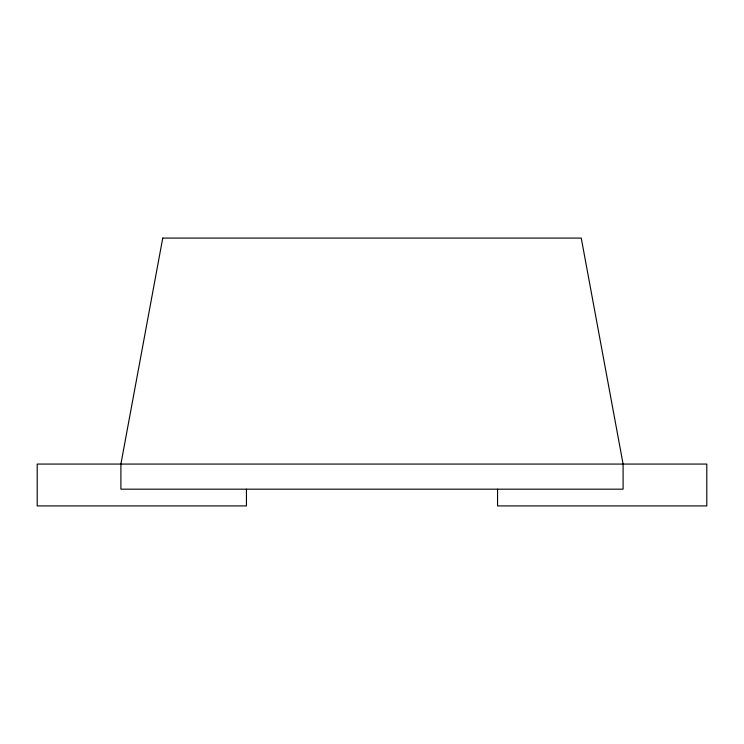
<?xml version="1.0" encoding="UTF-8"?>
<svg xmlns="http://www.w3.org/2000/svg" width="744" height="744" viewBox="0 0 744 744"><rect width="100%" height="100%" fill="white"/><g stroke="black" fill="none" stroke-linecap="round" stroke-linejoin="round"><path stroke-width="1.12" d="M497.55 489.18L497.55 505.92L706.8 505.92L706.8 464.07L37.2 464.07L37.2 505.92L246.45 505.92L246.45 489.18M162.75 238.08L120.9 464.07L120.9 489.18L623.1 489.18L623.1 464.07L581.25 238.08L162.75 238.08"/></g></svg>
